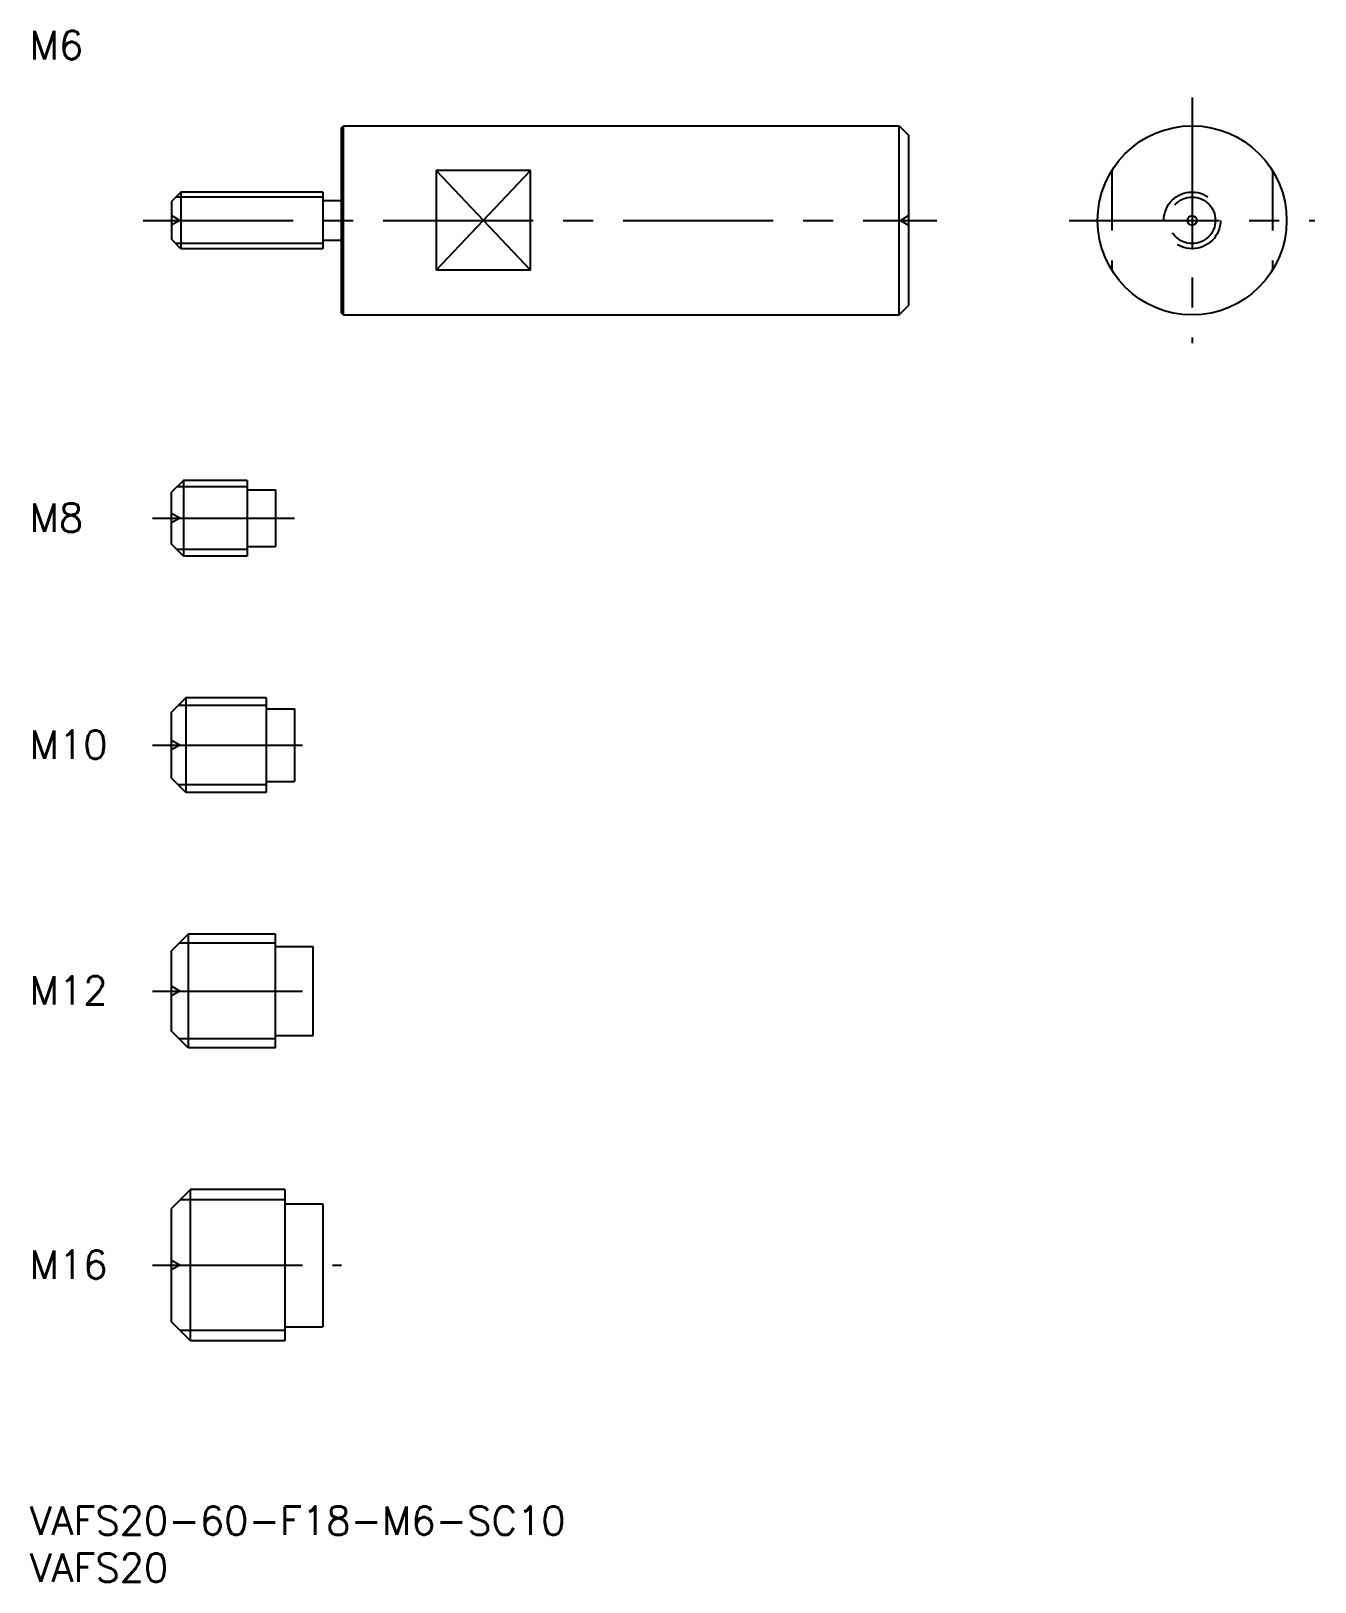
# Model space of a CAD drawing. Extents: x 0 to 136, y -8 to 156.
import ezdxf

# ---------------------------------------------------------------- set-up
doc = ezdxf.new("R2010")
doc.units = 0
doc.header["$LTSCALE"] = 0.5
doc.linetypes.add('CENTER', pattern=[50.8, 31.75, -6.35, 6.35, -6.35])
doc.linetypes.add('DASHED', pattern=[19.05, 12.7, -6.35])
for name, color, linetype in [('MSM_CENTER', 1, 'CENTER'), ('MSM_CONTINUOUS', 7, 'CONTINUOUS'), ('MSM_DASHED', 4, 'DASHED'), ('MSM_NARROW', 5, 'CONTINUOUS'), ('MSM_PART_NUMBER', 7, 'CONTINUOUS')]:
    doc.layers.add(name, color=color, linetype=linetype)
doc.styles.get("Standard").update_dxf_attribs({"font": 'txt.shx', "height": 1, "bigfont": 'bigfont.shx'})

# ---------------------------------------------------------------- blocks, each defined once
blk = doc.blocks.new('*U12')
at = {"layer": 'MSM_PART_NUMBER'}
blk.add_text('VAFS20-60-F18-M6-SC10', height=3, dxfattribs=at).set_placement((0, -3))
blk = doc.blocks.new('*U13')
at = {"layer": 'MSM_PART_NUMBER'}
blk.add_text('VAFS20', height=3, dxfattribs=at).set_placement((0, -8))
blk = doc.blocks.new('*U14')
at = {"layer": 'MSM_PART_NUMBER'}
blk.add_text('M16', height=3, dxfattribs=at).set_placement((0, 24.06))
blk = doc.blocks.new('*U15')
at = {"layer": 'MSM_PART_NUMBER'}
blk.add_text('M12', height=3, dxfattribs=at).set_placement((0, 53.06))
blk = doc.blocks.new('*U16')
at = {"layer": 'MSM_PART_NUMBER'}
blk.add_text('M10', height=3, dxfattribs=at).set_placement((0, 79.06))
blk = doc.blocks.new('*U17')
at = {"layer": 'MSM_PART_NUMBER'}
blk.add_text('M8', height=3, dxfattribs=at).set_placement((0, 103.06))
blk = doc.blocks.new('*U18')
at = {"layer": 'MSM_PART_NUMBER'}
blk.add_text('M6', height=3, dxfattribs=at).set_placement((0, 153.03))

msp = doc.modelspace()

# ---------------------------------------------------------------- linework, layer by layer
at = {"layer": 'MSM_CENTER'}
for p, q in [((123, 149), (123, 123)), ((12, 136), (96, 136)), ((110, 136), (136, 136)), ((13, 104.5), (28, 104.5)), ((13, 80.5), (30, 80.5)), ((13, 54.5), (32, 54.5)), ((13, 25.5), (33, 25.5))]:
    msp.add_line(p, q, dxfattribs=at)
at = {"layer": 'MSM_CONTINUOUS'}
for p, q in [((33, 145.8), (33.2, 146)), ((33.2, 146), (92, 146)), ((33.2, 126), (33.2, 146)), ((92, 146), (93, 145)), ((92, 126), (92, 146)), ((33, 126.2), (33, 145.8)), ((93, 145), (93, 127)), ((53, 141.27), (43, 141.27)), ((43, 141.27), (43, 130.73)), ((53, 130.73), (53, 141.27)), ((16, 139), (15, 138)), ((15, 138), (15, 134)), ((31, 139), (16, 139)), ((16, 139), (16, 133)), ((31, 139), (31, 133)), ((31, 138.1), (33, 138.1)), ((16, 133), (15, 134)), ((31, 133), (16, 133)), ((31, 133.9), (33, 133.9)), ((53, 130.73), (43, 130.73)), ((92, 126), (93, 127)), ((33, 126.2), (33.2, 126)), ((33.2, 126), (92, 126)), ((16.25, 108.5), (15, 107.25)), ((23, 108.5), (16.25, 108.5)), ((16.25, 108.5), (16.25, 100.5)), ((23, 108.5), (23, 100.5)), ((15, 101.75), (15, 107.25)), ((23, 107.5), (26, 107.5)), ((26, 107.5), (26, 101.5)), ((16.25, 100.5), (15, 101.75)), ((23, 100.5), (16.25, 100.5)), ((23, 101.5), (26, 101.5)), ((16.5, 85.5), (15, 84)), ((25, 85.5), (16.5, 85.5)), ((16.5, 85.5), (16.5, 75.5)), ((25, 85.5), (25, 75.5)), ((15, 77), (15, 84)), ((25, 84.35), (28, 84.35)), ((28, 84.35), (28, 76.65)), ((16.5, 75.5), (15, 77)), ((25, 75.5), (16.5, 75.5)), ((25, 76.65), (28, 76.65)), ((16.75, 60.5), (15, 58.75)), ((26, 60.5), (16.75, 60.5)), ((16.75, 60.5), (16.75, 48.5)), ((26, 48.5), (26, 60.5)), ((26, 59.2), (30, 59.2)), ((30, 49.8), (30, 59.2)), ((15, 50.25), (15, 58.75)), ((16.75, 48.5), (15, 50.25)), ((26, 49.8), (30, 49.8)), ((26, 48.5), (16.75, 48.5)), ((17, 33.5), (15, 31.5)), ((27, 33.5), (17, 33.5)), ((17, 17.5), (17, 33.5)), ((27, 33.5), (27, 17.5)), ((15, 19.5), (15, 31.5)), ((27, 32), (31, 32)), ((31, 32), (31, 19)), ((17, 17.5), (15, 19.5)), ((27, 19), (31, 19)), ((27, 17.5), (17, 17.5))]:
    msp.add_line(p, q, dxfattribs=at)
for radius in [10, 0.5]:
    msp.add_circle((123, 136), radius, dxfattribs=at)
at = {"layer": 'MSM_DASHED'}
for p, q in [((114.5, 141.27), (114.5, 130.73)), ((131.5, 141.27), (131.5, 130.73)), ((15.87, 136), (15, 136.5)), ((92.13, 136), (93, 136.5)), ((15.87, 136), (15, 135.5)), ((92.13, 136), (93, 135.5)), ((15.87, 104.5), (15, 105)), ((15.87, 104.5), (15, 104)), ((15.87, 80.5), (15, 81)), ((15.87, 80.5), (15, 80)), ((15.87, 54.5), (15, 55)), ((15.87, 54.5), (15, 54)), ((15.87, 25.5), (15, 26)), ((15.87, 25.5), (15, 25))]:
    msp.add_line(p, q, dxfattribs=at)
for radius in [3, 2.46]:
    msp.add_circle((123, 136), radius, dxfattribs=at)
at = {"layer": 'MSM_NARROW'}
for p, q in [((43, 130.73), (53, 141.27)), ((43, 141.27), (53, 130.73)), ((31, 138.46), (15.46, 138.46)), ((31, 133.54), (15.46, 133.54)), ((23, 107.82), (15.57, 107.82)), ((23, 101.18), (15.57, 101.18)), ((25, 84.69), (15.69, 84.69)), ((25, 76.31), (15.69, 76.31)), ((26, 59.55), (15.8, 59.55)), ((26, 49.45), (15.8, 49.45)), ((27, 32.42), (15.92, 32.42)), ((27, 18.58), (15.92, 18.58))]:
    msp.add_line(p, q, dxfattribs=at)

# ---------------------------------------------------------------- block references
at = {"layer": 'MSM_CONTINUOUS'}
for name in ['*U18', '*U17', '*U16', '*U15', '*U14', '*U12', '*U13']:
    msp.add_blockref(name, (0, 0), dxfattribs=at)

doc.saveas('drawing.dxf')
